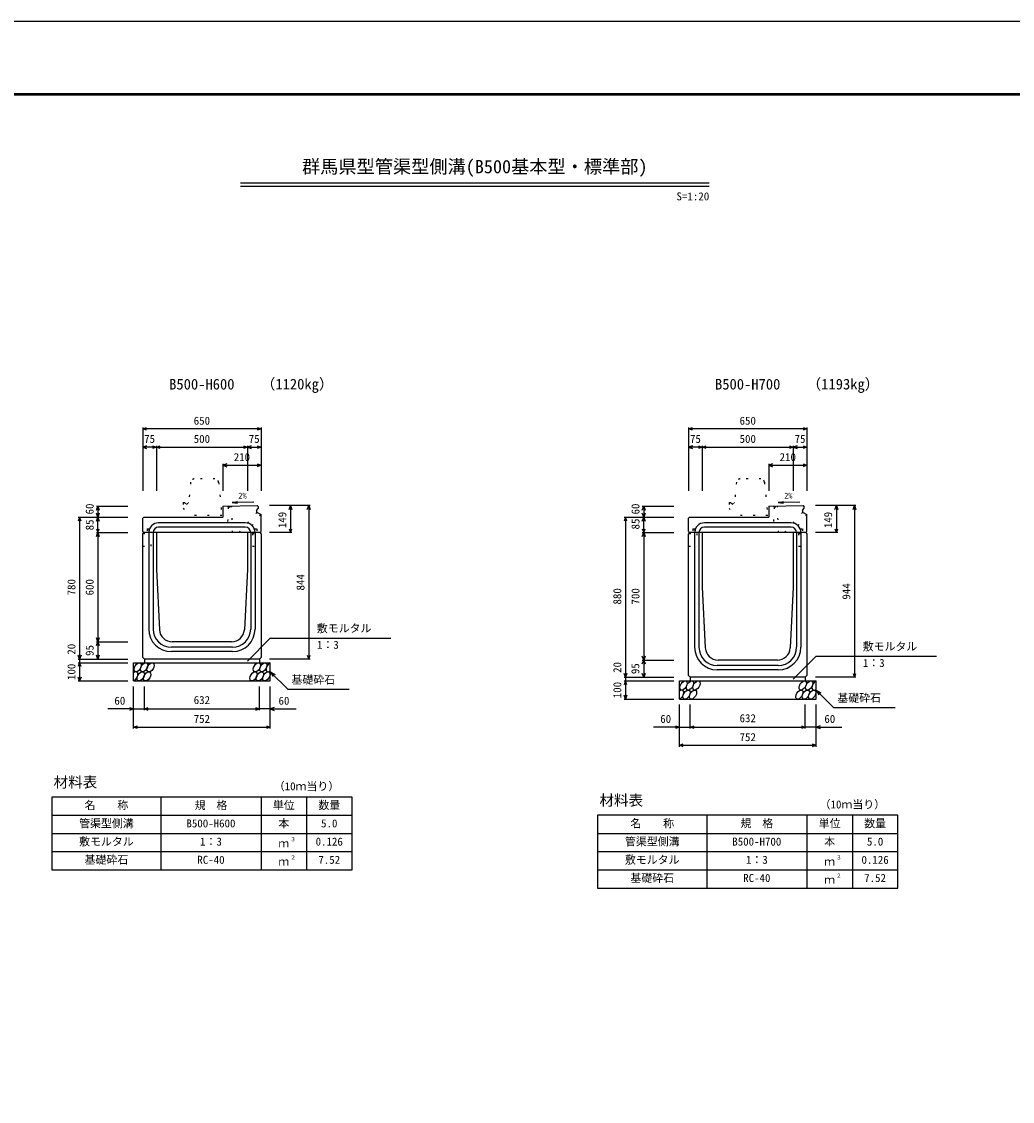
# Model space of a CAD drawing. Units: millimetres, scale not verified. Extents: x -12600 to 12600, y -5940 to 5940.
# Drawn here: x 1709 to 7154, y 6 to 5940 of the extents above; entities that cross this region are included whole.
import ezdxf
from ezdxf.enums import TextEntityAlignment as Align

# ---------------------------------------------------------------- set-up
doc = ezdxf.new("R2010")
doc.units = ezdxf.units.MM
doc.header["$LTSCALE"] = 40
doc.linetypes.add('DOTTED', pattern=[1.75, 0.25, -1.5])
for name, color, linetype, lineweight in [('0-0_DIM', 7, 'Continuous', 25), ('0-1_Defpoints', 5, 'Continuous', 25), ('0-2_HATCH', 6, 'Continuous', 25), ('0-3_HYO', 3, 'Continuous', 25), ('0-4_HYO2', 4, 'Continuous', 25), ('0-5_OUTLINE', 3, 'Continuous', 25), ('0-6_OUTLINE2', 4, 'DOTTED', 25), ('0-7_TXT', 7, 'Continuous', 25), ('0-8_WAKU', 3, 'Continuous', 25)]:
    doc.layers.add(name, color=color, linetype=linetype, lineweight=lineweight)
doc.styles.add('ＭＳ ゴシック', font='')
doc.styles.get('ＭＳ ゴシック').set_extended_font_data('MS Gothic')

msp = doc.modelspace()

# ---------------------------------------------------------------- linework, layer by layer
at = {"layer": '0-0_DIM'}
for p, q in [((2375, 3708.96), (2375, 3361.46)), ((3025, 3701.46), (2375, 3701.46)), ((3025, 3708.96), (3025, 3361.46)), ((5375, 3708.96), (5375, 3361.46)), ((6025, 3701.46), (5375, 3701.46)), ((6025, 3708.96), (6025, 3361.46)), ((2450, 3601.46), (2375, 3601.46)), ((2450, 3608.96), (2450, 3361.46)), ((2450, 3601.46), (2950, 3601.46)), ((2950, 3608.96), (2950, 3361.46)), ((2950, 3601.46), (3025, 3601.46)), ((5450, 3601.46), (5375, 3601.46)), ((5450, 3608.96), (5450, 3361.46)), ((5450, 3601.46), (5950, 3601.46)), ((5950, 3608.96), (5950, 3361.46)), ((5950, 3601.46), (6025, 3601.46)), ((2815, 3508.96), (2815, 3361.46)), ((2815, 3501.46), (3025, 3501.46)), ((5815, 3508.96), (5815, 3361.46)), ((5815, 3501.46), (6025, 3501.46)), ((2120.5, 3276.46), (2293, 3276.46)), ((2128, 3276.46), (2128, 3216.46)), ((3294.5, 3280.46), (3072, 3280.46)), ((3187, 3280.46), (3187, 3131.46)), ((3287, 3280.46), (3287, 2436.46)), ((5120.5, 3276.46), (5293, 3276.46)), ((5128, 3276.46), (5128, 3216.46)), ((6294.5, 3280.46), (6072, 3280.46)), ((6187, 3280.46), (6187, 3131.46)), ((6287, 3280.46), (6287, 2336.46)), ((2020.5, 3216.46), (2293, 3216.46)), ((2028, 3216.46), (2028, 2436.46)), ((2128, 3131.46), (2128, 3216.46)), ((5020.5, 3216.46), (5293, 3216.46)), ((5028, 3216.46), (5028, 2336.46)), ((5128, 3131.46), (5128, 3216.46)), ((2120.5, 3131.46), (2293, 3131.46)), ((2128, 3131.46), (2128, 2531.46)), ((3194.5, 3131.46), (3072, 3131.46)), ((5120.5, 3131.46), (5293, 3131.46)), ((5128, 3131.46), (5128, 2431.46)), ((6194.5, 3131.46), (6072, 3131.46)), ((2949.77, 2425.65), (3076, 2551.89)), ((3076, 2551.89), (3737.46, 2551.89)), ((2120.5, 2531.46), (2293, 2531.46)), ((2128, 2531.46), (2128, 2436.46)), ((2020.5, 2436.46), (2293, 2436.46)), ((2028, 2436.46), (2028, 2416.46)), ((3294.5, 2436.46), (3072, 2436.46)), ((5949.77, 2325.65), (6076, 2451.89)), ((6076, 2451.89), (6737.46, 2451.89)), ((2020.5, 2416.46), (2293, 2416.46)), ((2028, 2416.46), (2028, 2316.46)), ((5120.5, 2431.46), (5293, 2431.46)), ((5128, 2431.46), (5128, 2336.46)), ((2020.5, 2316.46), (2293, 2316.46)), ((3076, 2366.46), (3171.76, 2270.71)), ((3076, 2366.46), (3101.98, 2351.46)), ((3076, 2366.46), (3091, 2340.48)), ((5020.5, 2336.46), (5293, 2336.46)), ((5020.5, 2316.46), (5293, 2316.46)), ((5028, 2336.46), (5028, 2316.46)), ((5028, 2316.46), (5028, 2216.46)), ((6294.5, 2336.46), (6072, 2336.46)), ((2324, 2055.1), (2324, 2286.46)), ((2384, 2155.1), (2384, 2286.46)), ((3016, 2155.1), (3016, 2286.46)), ((3076, 2055.1), (3076, 2286.46)), ((3171.76, 2270.71), (3509.31, 2270.71)), ((6076, 2266.46), (6171.76, 2170.71)), ((6076, 2266.46), (6101.98, 2251.46)), ((6076, 2266.46), (6091, 2240.48)), ((5020.5, 2216.46), (5293, 2216.46)), ((2324, 2162.6), (2182.21, 2162.6)), ((2324, 2162.6), (2384, 2162.6)), ((2384, 2162.6), (3016, 2162.6)), ((3076, 2162.6), (3016, 2162.6)), ((3076, 2162.6), (3217.79, 2162.6)), ((5324, 1955.1), (5324, 2186.46)), ((5384, 2055.1), (5384, 2186.46)), ((6016, 2055.1), (6016, 2186.46)), ((6076, 1955.1), (6076, 2186.46)), ((6171.76, 2170.71), (6509.31, 2170.71)), ((2324, 2062.6), (3076, 2062.6)), ((5324, 2062.6), (5182.21, 2062.6)), ((5324, 2062.6), (5384, 2062.6)), ((5384, 2062.6), (6016, 2062.6)), ((6076, 2062.6), (6016, 2062.6)), ((6076, 2062.6), (6217.79, 2062.6)), ((5324, 1962.6), (6076, 1962.6))]:
    msp.add_line(p, q, dxfattribs=at)
for points in [[(2396.14, 3693.77), (2375, 3701.46), (2396.14, 3709.16)], [(3003.86, 3709.16), (3025, 3701.46), (3003.86, 3693.77)], [(5396.14, 3693.77), (5375, 3701.46), (5396.14, 3709.16)], [(6003.86, 3709.16), (6025, 3701.46), (6003.86, 3693.77)], [(2396.14, 3609.16), (2375, 3601.46), (2396.14, 3593.77)], [(2428.86, 3609.16), (2450, 3601.46), (2428.86, 3593.77)], [(2471.14, 3593.77), (2450, 3601.46), (2471.14, 3609.16)], [(2928.86, 3609.16), (2950, 3601.46), (2928.86, 3593.77)], [(2971.14, 3609.16), (2950, 3601.46), (2971.14, 3593.77)], [(3003.86, 3609.16), (3025, 3601.46), (3003.86, 3593.77)], [(5396.14, 3609.16), (5375, 3601.46), (5396.14, 3593.77)], [(5428.86, 3609.16), (5450, 3601.46), (5428.86, 3593.77)], [(5471.14, 3593.77), (5450, 3601.46), (5471.14, 3609.16)], [(5928.86, 3609.16), (5950, 3601.46), (5928.86, 3593.77)], [(5971.14, 3609.16), (5950, 3601.46), (5971.14, 3593.77)], [(6003.86, 3609.16), (6025, 3601.46), (6003.86, 3593.77)], [(2836.14, 3509.16), (2815, 3501.46), (2836.14, 3493.77)], [(3003.86, 3509.16), (3025, 3501.46), (3003.86, 3493.77)], [(5836.14, 3509.16), (5815, 3501.46), (5836.14, 3493.77)], [(6003.86, 3509.16), (6025, 3501.46), (6003.86, 3493.77)], [(2120.3, 3255.32), (2128, 3276.46), (2135.7, 3255.32)], [(3179.3, 3259.32), (3187, 3280.46), (3194.7, 3259.32)], [(3279.3, 3259.32), (3287, 3280.46), (3294.7, 3259.32)], [(5120.3, 3255.32), (5128, 3276.46), (5135.7, 3255.32)], [(6179.3, 3259.32), (6187, 3280.46), (6194.7, 3259.32)], [(6279.3, 3259.32), (6287, 3280.46), (6294.7, 3259.32)], [(2035.7, 3195.32), (2028, 3216.46), (2020.3, 3195.32)], [(2135.7, 3237.61), (2128, 3216.46), (2120.3, 3237.61)], [(2120.3, 3195.32), (2128, 3216.46), (2135.7, 3195.32)], [(5035.7, 3195.32), (5028, 3216.46), (5020.3, 3195.32)], [(5135.7, 3237.61), (5128, 3216.46), (5120.3, 3237.61)], [(5120.3, 3195.32), (5128, 3216.46), (5135.7, 3195.32)], [(2120.3, 3152.61), (2128, 3131.46), (2135.7, 3152.61)], [(3179.3, 3152.61), (3187, 3131.46), (3194.7, 3152.61)], [(5120.3, 3152.61), (5128, 3131.46), (5135.7, 3152.61)], [(6179.3, 3152.61), (6187, 3131.46), (6194.7, 3152.61)], [(2120.3, 3110.32), (2128, 3131.46), (2135.7, 3110.32)], [(5120.3, 3110.32), (5128, 3131.46), (5135.7, 3110.32)], [(2135.7, 2552.61), (2128, 2531.46), (2120.3, 2552.61)], [(2120.3, 2510.32), (2128, 2531.46), (2135.7, 2510.32)], [(2035.7, 2457.61), (2028, 2436.46), (2020.3, 2457.61)], [(2135.7, 2457.61), (2128, 2436.46), (2120.3, 2457.61)], [(3279.3, 2457.61), (3287, 2436.46), (3294.7, 2457.61)], [(5135.7, 2452.61), (5128, 2431.46), (5120.3, 2452.61)], [(2035.7, 2395.32), (2028, 2416.46), (2020.3, 2395.32)], [(5120.3, 2410.32), (5128, 2431.46), (5135.7, 2410.32)], [(2035.7, 2337.61), (2028, 2316.46), (2020.3, 2337.61)], [(5035.7, 2357.61), (5028, 2336.46), (5020.3, 2357.61)], [(5035.7, 2295.32), (5028, 2316.46), (5020.3, 2295.32)], [(5135.7, 2357.61), (5128, 2336.46), (5120.3, 2357.61)], [(6279.3, 2357.61), (6287, 2336.46), (6294.7, 2357.61)], [(5035.7, 2237.61), (5028, 2216.46), (5020.3, 2237.61)], [(2302.86, 2170.29), (2324, 2162.6), (2302.86, 2154.9)], [(2405.14, 2154.9), (2384, 2162.6), (2405.14, 2170.29)], [(2994.86, 2170.29), (3016, 2162.6), (2994.86, 2154.9)], [(3097.14, 2170.29), (3076, 2162.6), (3097.14, 2154.9)], [(2345.14, 2054.9), (2324, 2062.6), (2345.14, 2070.29)], [(3054.86, 2070.29), (3076, 2062.6), (3054.86, 2054.9)], [(5302.86, 2070.29), (5324, 2062.6), (5302.86, 2054.9)], [(5405.14, 2054.9), (5384, 2062.6), (5405.14, 2070.29)], [(5994.86, 2070.29), (6016, 2062.6), (5994.86, 2054.9)], [(6097.14, 2070.29), (6076, 2062.6), (6097.14, 2054.9)], [(5345.14, 1954.9), (5324, 1962.6), (5345.14, 1970.29)], [(6054.86, 1970.29), (6076, 1962.6), (6054.86, 1954.9)]]:
    msp.add_lwpolyline(points, dxfattribs=at)
at = {"layer": '0-1_Defpoints'}
msp.add_lwpolyline([(-4200, -5940), (12600, -5940), (12600, 5940), (-4200, 5940)], close=True, dxfattribs=at)
at = {"layer": '0-2_HATCH'}
for centre in [(2346.89, 2391.46), (2382.37, 2391.46), (2417.84, 2391.46), (3002.05, 2391.46), (3037.52, 2391.46), (2363.77, 2341.46), (2399.25, 2341.46), (2983.45, 2341.46), (3018.93, 2341.46), (3054.41, 2341.46), (5346.89, 2291.46), (5382.37, 2291.46), (5417.84, 2291.46), (6002.05, 2291.46), (6037.52, 2291.46), (5363.77, 2241.46), (5399.25, 2241.46), (5983.45, 2241.46), (6018.93, 2241.46), (6054.41, 2241.46)]:
    msp.add_ellipse(centre, major_axis=(14.54, 23.54), ratio=0.5792, dxfattribs=at)
for centre, start_param, end_param in [((3073, 2391.46), 0.6666252, 4.1103269), ((2328.3, 2341.46), 3.7419964, 7.318141), ((6073, 2291.46), 0.6666252, 4.1103269), ((5328.3, 2241.46), 3.7419964, 7.318141)]:
    msp.add_ellipse(centre, major_axis=(14.54, 23.54), ratio=0.5792, start_param=start_param, end_param=end_param, dxfattribs=at)
at = {"layer": '0-3_HYO'}
for p, q in [((2475, 1678.36), (2475, 1278.36)), ((3025, 1678.36), (3025, 1278.36)), ((3275, 1678.36), (3275, 1278.36)), ((1875, 1578.36), (3525, 1578.36)), ((5475, 1578.36), (5475, 1178.36)), ((6025, 1578.36), (6025, 1178.36)), ((6275, 1578.36), (6275, 1178.36)), ((4875, 1478.36), (6525, 1478.36))]:
    msp.add_line(p, q, dxfattribs=at)
for points in [[(1875, 1278.36), (3525, 1278.36), (3525, 1678.36), (1875, 1678.36)], [(4875, 1178.36), (6525, 1178.36), (6525, 1578.36), (4875, 1578.36)]]:
    msp.add_lwpolyline(points, close=True, dxfattribs=at)
at = {"layer": '0-4_HYO2'}
for p, q in [((1875, 1478.36), (3525, 1478.36)), ((1875, 1378.36), (3525, 1378.36)), ((4875, 1378.36), (6525, 1378.36)), ((4875, 1278.36), (6525, 1278.36))]:
    msp.add_line(p, q, dxfattribs=at)
at = {"layer": '0-5_OUTLINE', "linetype": 'DOTTED'}
for p, q in [((2638.19, 3408.41), (2627, 3296.46)), ((2771.9, 3426.46), (2658.1, 3426.46)), ((2791.8, 3408.45), (2810, 3226.46)), ((5638.19, 3408.41), (5627, 3296.46)), ((5771.9, 3426.46), (5658.1, 3426.46)), ((5791.8, 3408.45), (5810, 3226.46)), ((2597, 3296.46), (2597, 3266.46)), ((2597, 3296.46), (2605, 3296.46)), ((2597, 3266.46), (2620, 3226.46)), ((5597, 3296.46), (5597, 3266.46)), ((5597, 3296.46), (5605, 3296.46)), ((5597, 3266.46), (5620, 3226.46)), ((2810, 3226.46), (2620, 3226.46)), ((5810, 3226.46), (5620, 3226.46))]:
    msp.add_line(p, q, dxfattribs=at)
at = {"layer": '0-5_OUTLINE'}
for p, q in [((2815, 3276.46), (3004, 3280.06)), ((2815, 3276.46), (2815, 3216.46)), ((3004, 3280.06), (3009, 3275.16)), ((3009, 3275.16), (3009, 3263.46)), ((5815, 3276.46), (6004, 3280.06)), ((5815, 3276.46), (5815, 3216.46)), ((6004, 3280.06), (6009, 3275.16)), ((6009, 3275.16), (6009, 3263.46)), ((2375, 3211.46), (2380, 3216.46)), ((2375, 3137.46), (2375, 3211.46)), ((2380, 3216.46), (2815, 3216.46)), ((3000, 3253.46), (3009, 3263.46)), ((3000, 3253.46), (3000, 3243.46)), ((3000, 3243.46), (3025, 3230.46)), ((5375, 3211.46), (5380, 3216.46)), ((5375, 3137.46), (5375, 3211.46)), ((5380, 3216.46), (5815, 3216.46)), ((6000, 3253.46), (6009, 3263.46)), ((6000, 3253.46), (6000, 3243.46)), ((6000, 3243.46), (6025, 3230.46)), ((2375, 3137.46), (2381, 3131.46)), ((3019, 3131.46), (2381, 3131.46)), ((2450, 3131.46), (2450, 2931.46)), ((5375, 3137.46), (5381, 3131.46)), ((5375, 3125.46), (5381, 3131.46)), ((5375, 2345.46), (5375, 3125.46)), ((6019, 3131.46), (5381, 3131.46)), ((5450, 3131.46), (5450, 2831.46)), ((5950, 3131.46), (5950, 2831.46)), ((6019, 3131.46), (6025, 3125.46)), ((6025, 3125.46), (6025, 2345.46)), ((2450, 2931.46), (2466.67, 2597.97)), ((5450, 2831.46), (5466.67, 2497.97)), ((5950, 2831.46), (5933.33, 2497.97)), ((2863.41, 2531.46), (2536.59, 2531.46)), ((2375, 2445.46), (2384, 2436.46)), ((3016, 2436.46), (2384, 2436.46)), ((2384, 2436.46), (2384, 2416.46)), ((3016, 2436.46), (3025, 2445.46)), ((3016, 2436.46), (3016, 2416.46)), ((2324, 2416.46), (3076, 2416.46)), ((2324, 2316.46), (2324, 2416.46)), ((3076, 2316.46), (3076, 2416.46)), ((5863.41, 2431.46), (5536.59, 2431.46)), ((2324, 2316.46), (3076, 2316.46)), ((5324, 2316.46), (6076, 2316.46)), ((5324, 2216.46), (5324, 2316.46)), ((5375, 2345.46), (5384, 2336.46)), ((6016, 2336.46), (5384, 2336.46)), ((5384, 2336.46), (5384, 2316.46)), ((6016, 2336.46), (6025, 2345.46)), ((6016, 2336.46), (6016, 2316.46)), ((6076, 2216.46), (6076, 2316.46)), ((5324, 2216.46), (6076, 2216.46))]:
    msp.add_line(p, q, dxfattribs=at)
at = {"layer": '0-5_OUTLINE', "linetype": 'DOTTED'}
for points in [[(2605, 3296.46), (2615, 3286.46), (2625, 3296.46), (2627, 3296.46)], [(5605, 3296.46), (5615, 3286.46), (5625, 3296.46), (5627, 3296.46)]]:
    msp.add_lwpolyline(points, dxfattribs=at)
at = {"layer": '0-5_OUTLINE'}
for points in [[(3019, 3131.46), (3025, 3137.46), (3025, 3230.46)], [(6019, 3131.46), (6025, 3137.46), (6025, 3230.46)], [(2375, 2445.46), (2375, 3125.46), (2381, 3131.46)], [(2950, 3131.46), (2950, 2931.46), (2933.33, 2597.97)], [(3019, 3131.46), (3025, 3125.46), (3025, 2445.46)]]:
    msp.add_lwpolyline(points, dxfattribs=at)
at = {"layer": '0-5_OUTLINE', "linetype": 'DOTTED'}
for centre, start, end in [((2658.1, 3406.46), 90, 174.40835), ((2771.9, 3406.46), 4.08463, 90), ((5658.1, 3406.46), 90, 174.40835), ((5771.9, 3406.46), 4.08463, 90)]:
    msp.add_arc(centre, 20, start, end, dxfattribs=at)
at = {"layer": '0-5_OUTLINE'}
for centre, start, end in [((2536.59, 2601.46), 182.86241, 270), ((2863.41, 2601.46), 270, 357.13759), ((5536.59, 2501.46), 182.86241, 270), ((5863.41, 2501.46), 270, 356.75146)]:
    msp.add_arc(centre, 70, start, end, dxfattribs=at)
at = {"layer": '0-6_OUTLINE2'}
for p, q in [((2845, 3272.71), (2838.5, 3131.46)), ((2845, 3272.71), (2842.53, 3276.99)), ((2845, 3272.71), (2863, 3272.71)), ((2863, 3272.71), (2865.73, 3277.43)), ((2869.5, 3131.46), (2863, 3272.71)), ((5845, 3272.71), (5838.5, 3131.46)), ((5845, 3272.71), (5842.53, 3276.99)), ((5845, 3272.71), (5863, 3272.71)), ((5863, 3272.71), (5865.73, 3277.43)), ((5869.5, 3131.46), (5863, 3272.71)), ((2902.91, 3131.46), (3001.45, 3242.71)), ((3023.39, 3231.3), (2945.93, 3131.46)), ((5902.91, 3131.46), (6001.45, 3242.71)), ((6023.39, 3231.3), (5945.93, 3131.46)), ((2398.5, 3151.96), (2410.5, 3151.96)), ((2398.5, 3151.96), (2398.5, 3126.96)), ((2410.5, 3151.96), (2410.5, 3126.96)), ((2989.5, 3151.96), (3001.5, 3151.96)), ((2989.5, 3151.96), (2989.5, 3126.96)), ((3001.5, 3151.96), (3001.5, 3126.96)), ((5399, 3151.96), (5411, 3151.96)), ((5399, 3151.96), (5399, 3126.96)), ((5411, 3151.96), (5411, 3126.96)), ((5989, 3151.96), (6001, 3151.96)), ((5989, 3151.96), (5989, 3126.96)), ((6001, 3151.96), (6001, 3126.96)), ((2376.5, 3126.96), (2422, 3126.96)), ((2978, 3126.96), (2978, 3056.46)), ((2978, 3126.96), (3023.5, 3126.96)), ((5979.45, 3126.96), (5979.45, 3056.46)), ((5979.45, 3126.96), (6023.5, 3126.96)), ((2978, 3056.46), (3025, 3056.46)), ((5375, 3056.46), (5420, 3056.46)), ((5979.45, 3056.46), (6025, 3056.46))]:
    msp.add_line(p, q, dxfattribs=at)
at = {"layer": '0-6_OUTLINE2', "linetype": 'Continuous'}
for p, q in [((2938, 3185.46), (2462, 3185.46)), ((2938, 3161.46), (2462, 3161.46)), ((5938, 3185.46), (5462, 3185.46)), ((5938, 3161.46), (5462, 3161.46)), ((2408, 3131.46), (2408, 2601.46)), ((2432, 3131.46), (2432, 2601.46)), ((2968, 3131.46), (2968, 2601.46)), ((2992, 3131.46), (2992, 2601.46)), ((5408, 3131.46), (5408, 2501.46)), ((5432, 3131.46), (5432, 2501.46)), ((5968, 3131.46), (5968, 2501.46)), ((5992, 3131.46), (5992, 2501.46)), ((2868, 2501.46), (2532, 2501.46)), ((2868, 2477.46), (2532, 2477.46)), ((5868, 2401.46), (5532, 2401.46)), ((5868, 2377.46), (5532, 2377.46))]:
    msp.add_line(p, q, dxfattribs=at)
at = {"layer": '0-6_OUTLINE2'}
for points in [[(2375, 3056.46), (2422, 3056.46), (2422, 3126.96)], [(5376.5, 3126.96), (5420, 3126.96), (5420, 3056.46)]]:
    msp.add_lwpolyline(points, dxfattribs=at)
at = {"layer": '0-6_OUTLINE2', "linetype": 'Continuous'}
for centre, radius, start, end in [((2462, 3131.46), 54, 90, 180), ((2462, 3131.46), 30, 90, 180), ((2938, 3131.46), 54, 0, 90), ((2938, 3131.46), 30, 0, 90), ((5462, 3131.46), 54, 90, 180), ((5462, 3131.46), 30, 90, 180), ((5938, 3131.46), 54, 0, 90), ((5938, 3131.46), 30, 0, 90), ((2532, 2601.46), 124, 180, 270), ((2532, 2601.46), 100, 180, 270), ((2868, 2601.46), 100, 270, 0), ((2868, 2601.46), 124, 270, 0), ((5532, 2501.46), 124, 180, 270), ((5532, 2501.46), 100, 180, 270), ((5868, 2501.46), 100, 270, 0), ((5868, 2501.46), 124, 270, 0)]:
    msp.add_arc(centre, radius, start, end, dxfattribs=at)
at = {"layer": '0-7_TXT'}
for p, q in [((2911.64, 5054.39), (5488.36, 5054.39)), ((2911.64, 5035.19), (5488.36, 5035.19)), ((2866.66, 3297.45), (2896.3, 3292.8)), ((5866.66, 3297.45), (5896.3, 3292.8))]:
    msp.add_line(p, q, dxfattribs=at)
for points in [[(2985.51, 3299.71), (2866.66, 3297.45), (2896.1, 3303.22)], [(5985.51, 3299.71), (5866.66, 3297.45), (5896.1, 3303.22)]]:
    msp.add_lwpolyline(points, dxfattribs=at)
at = {"layer": '0-8_WAKU', "lineweight": 50}
msp.add_lwpolyline([(-3800, -5540), (12200, -5540), (12200, 5540), (-3800, 5540)], close=True, dxfattribs=at)

# ---------------------------------------------------------------- texts
at = {"layer": '0-0_DIM', "style": 'ＭＳ ゴシック'}
for s, p in [('650', (2655, 3711.46)), ('650', (5655, 3711.46)), ('75', (2382.5, 3611.46)), ('500', (2655, 3611.46)), ('75', (2957.5, 3611.46)), ('75', (5382.5, 3611.46)), ('500', (5655, 3611.46)), ('75', (5957.5, 3611.46)), ('210', (2875, 3511.46)), ('210', (5875, 3511.46)), ('敷モルタル', (3331.6, 2570.62)), ('1：3', (3332.6, 2479.93)), ('敷モルタル', (6331.6, 2470.62)), ('1：3', (6332.6, 2379.93)), ('基礎砕石', (3192.32, 2287.88)), ('60', (2219, 2172.6)), ('632', (2655, 2176.46)), ('60', (3121, 2172.6)), ('基礎砕石', (6192.32, 2187.88)), ('752', (2655, 2072.6)), ('60', (5219, 2072.6)), ('632', (5655, 2076.46)), ('60', (6121, 2072.6)), ('752', (5655, 1972.6))]:
    msp.add_text(s, height=43.99, dxfattribs=at).set_placement(p, align=Align.BOTTOM_LEFT)
for s, p in [('60', (2118, 3231.46)), ('60', (5118, 3231.46)), ('149', (3177, 3155.96)), ('85', (5118, 3148.96)), ('149', (6177, 3155.96)), ('85', (2118, 3143.96)), ('780', (2018, 2786.46)), ('600', (2118, 2786.46)), ('844', (3277, 2813.46)), ('944', (6277, 2763.46)), ('880', (5018, 2736.46)), ('700', (5118, 2736.46)), ('20', (2018, 2460.78)), ('95', (2118, 2453.96)), ('100', (2018, 2321.46)), ('20', (5018, 2360.78)), ('95', (5117.11, 2353.91)), ('100', (5018, 2221.46))]:
    msp.add_text(s, height=43.99, rotation=90, dxfattribs=at).set_placement(p, align=Align.BOTTOM_LEFT)
at = {"layer": '0-7_TXT', "style": 'ＭＳ ゴシック'}
for s, height, p in [('群馬県型管渠型側溝(B500基本型・標準部)', 73.31, (3250, 5084.39)), ('S', 43.99, (5308.36, 4944.39)), ('=', 43.99, (5338.36, 4944.39)), ('1', 43.99, (5368.36, 4944.39)), (':', 43.99, (5398.36, 4944.39)), ('2', 43.99, (5428.36, 4944.39)), ('0', 43.99, (5458.36, 4944.39)), ('B500-H600', 58.65, (2520, 3900.44)), ('（1120kg）', 58.65, (3023.7, 3900.84)), ('B500-H700', 58.65, (5520, 3900.44)), ('（1193kg）', 58.65, (6023.7, 3900.84)), ('2%', 32.99, (2900.59, 3308.46)), ('2%', 32.99, (5900.59, 3308.46)), ('材料表', 58.65, (1885, 1713.36)), ('（10ｍ当り）', 43.99, (3095, 1702.36)), ('名\u3000\u3000称', 43.99, (2055, 1598.36)), ('規\u3000格', 43.99, (2660, 1598.36)), ('単位', 43.99, (3090, 1598.36)), ('数量', 43.99, (3340, 1598.36)), ('材料表', 58.65, (4885, 1613.36)), ('（10ｍ当り）', 43.99, (6095, 1602.36)), ('管渠型側溝', 43.99, (2025, 1498.36)), ('B500-H600', 43.99, (2615, 1498.36)), ('本', 43.99, (3120, 1498.36)), ('5.0', 43.99, (3355, 1498.36)), ('名\u3000\u3000称', 43.99, (5055, 1498.36)), ('規\u3000格', 43.99, (5660, 1498.36)), ('単位', 43.99, (6090, 1498.36)), ('数量', 43.99, (6340, 1498.36)), ('敷モルタル', 43.99, (2025, 1398.36)), ('1：3', 43.99, (2690, 1398.36)), ('ｍ', 43.99, (3120, 1388.36)), ('３', 21.99, (3185.54, 1428.73)), ('0.126', 43.99, (3325, 1398.36)), ('管渠型側溝', 43.99, (5025, 1398.36)), ('B500-H700', 43.99, (5615, 1398.36)), ('本', 43.99, (6120, 1398.36)), ('5.0', 43.99, (6355, 1398.36)), ('基礎砕石', 43.99, (2055, 1298.36)), ('RC-40', 43.99, (2675, 1298.36)), ('ｍ', 43.99, (3120, 1288.36)), ('２', 21.99, (3185.54, 1328.73)), ('7.52', 43.99, (3340, 1298.36)), ('敷モルタル', 43.99, (5025, 1298.36)), ('1：3', 43.99, (5690, 1298.36)), ('ｍ', 43.99, (6120, 1288.36)), ('３', 21.99, (6185.54, 1328.73)), ('0.126', 43.99, (6325, 1298.36)), ('基礎砕石', 43.99, (5055, 1198.36)), ('RC-40', 43.99, (5675, 1198.36)), ('２', 21.99, (6185.54, 1228.73)), ('7.52', 43.99, (6340, 1198.36)), ('ｍ', 43.99, (6120, 1188.36))]:
    msp.add_text(s, height=height, dxfattribs=at).set_placement(p, align=Align.BOTTOM_LEFT)

doc.saveas('drawing.dxf')
